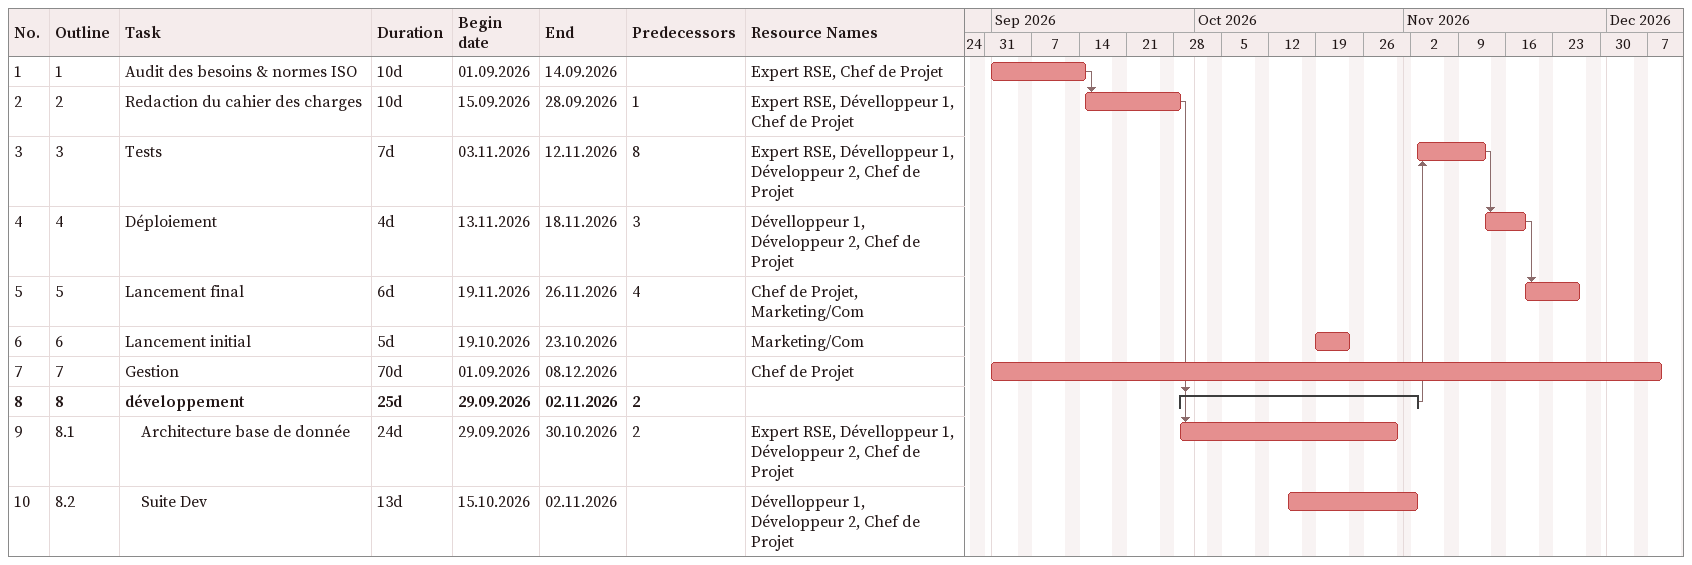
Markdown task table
| ID | WBS | Task | Duration | Start | Finish | Predecessors | Resources |
|---|---|---|---|---|---|---|---|
| 1 | 1 | Audit des besoins & normes ISO | 10d | 2026-09-01 | 2026-09-14 |  | Expert RSE, Chef de Projet |
| 2 | 2 | Redaction du cahier des charges | 10d | 2026-09-15 | 2026-09-28 | 1 | Expert RSE, Dévelloppeur 1, Chef de Projet |
| 3 | 3 | Tests | 7d | 2026-11-03 | 2026-11-12 | 8 | Expert RSE, Dévelloppeur 1, Développeur 2, Chef de Projet |
| 4 | 4 | Déploiement | 4d | 2026-11-13 | 2026-11-18 | 3 | Dévelloppeur 1, Développeur 2, Chef de Projet |
| 5 | 5 | Lancement final | 6d | 2026-11-19 | 2026-11-26 | 4 | Chef de Projet, Marketing/Com |
| 6 | 6 | Lancement initial | 5d | 2026-10-19 | 2026-10-23 |  | Marketing/Com |
| 7 | 7 | Gestion | 70d | 2026-09-01 | 2026-12-08 |  | Chef de Projet |
| 8 | 8 | **développement** | 25d | 2026-09-29 | 2026-11-02 | 2 |  |
| 9 | 8.1 | Architecture base de donnée | 24d | 2026-09-29 | 2026-10-30 | 2 | Expert RSE, Dévelloppeur 1, Développeur 2, Chef de Projet |
| 10 | 8.2 | Suite Dev | 13d | 2026-10-15 | 2026-11-02 |  | Dévelloppeur 1, Développeur 2, Chef de Projet |
